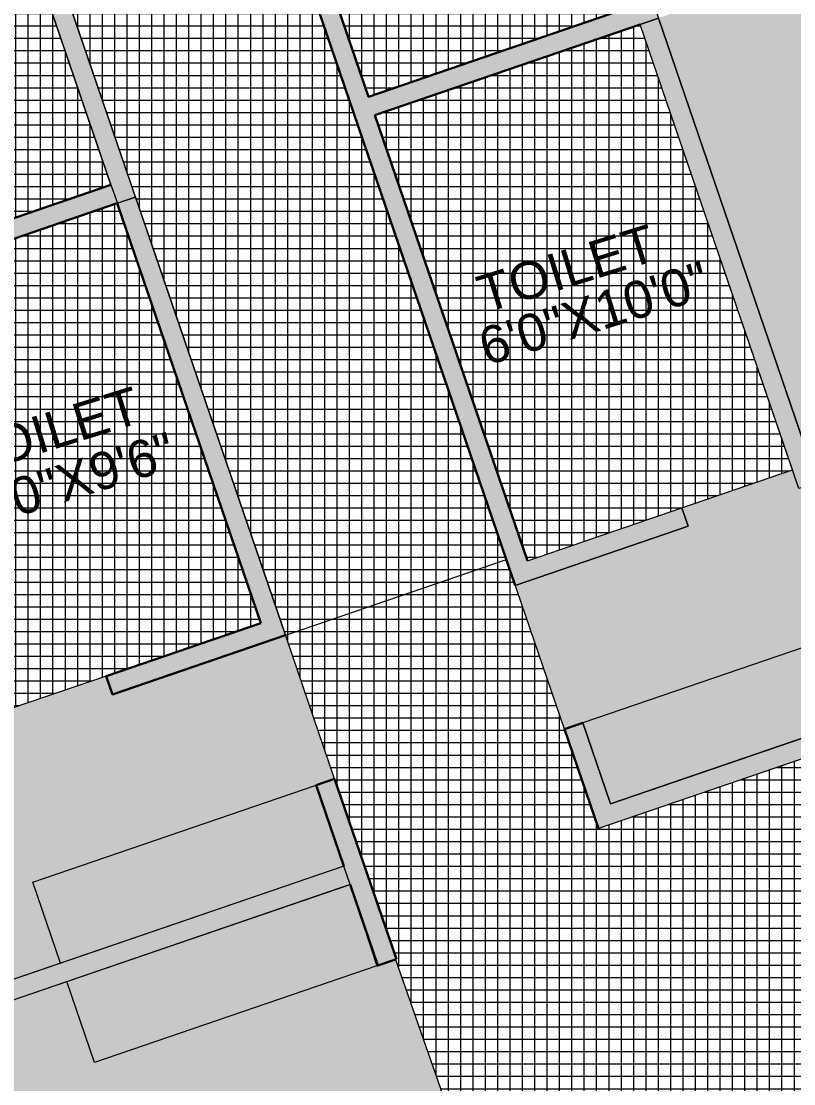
# Model space of a CAD drawing. Header units: inches. Extents: x -13956017 to 293115509, y -946740 to -305538.
# Drawn here: x 1214329.5 to 1214528, y -917549.4 to -917276.4 of the extents above; entities that cross this region are included whole.
import ezdxf

# ---------------------------------------------------------------- set-up
doc = ezdxf.new("R2010")
doc.units = ezdxf.units.IN
doc.header["$LTSCALE"] = 6
for name, color, linetype, lineweight in [('fixtures', 135, 'Continuous', 13), ('floor hatch', 135, 'Continuous', 13), ('W', 250, 'Continuous', 5), ('wall', 7, 'Continuous', 30)]:
    doc.layers.add(name, color=color, linetype=linetype, lineweight=lineweight)
doc.layers.add('WAL', color=7, linetype='Continuous')
doc.styles.add('ARI', font='arial.ttf')
pattern_1 = [(0, (225125.1520493354, -30674.72709723667), (0, 3.175), []), (90, (225125.1520493354, -30674.72709723667), (-3.175, 1.944126793646423e-16), [])]

msp = doc.modelspace()

# ---------------------------------------------------------------- hatches: boundary and pattern name
at = {"layer": 'fixtures', "ltscale": 5}
h = msp.add_hatch(dxfattribs=at)
h.set_pattern_fill('NET', color=254)
h.set_pattern_definition(pattern_1)
h.paths.add_polyline_path([(1214450.003356124, -917164.61828641), (1214381.880131272, -917187.9255006543), (1214418.783220492, -917295.7872733354), (1214486.906445344, -917272.4800590916)])
h = msp.add_hatch(dxfattribs=at)
h.set_pattern_fill('NET', color=254)
h.set_pattern_definition(pattern_1)
h.paths.add_polyline_path([(1214247.525993371, -917233.8925065206), (1214315.649218224, -917210.5852922787), (1214352.55230744, -917318.4470649607), (1214284.429082588, -917341.7542792029)])
h = msp.add_hatch(dxfattribs=at)
h.set_pattern_fill('NET', color=254)
h.set_pattern_definition(pattern_1)
h.paths.add_polyline_path([(1214459.570727477, -917415.0025721295), (1214527.69395233, -917391.6953578901), (1214488.524883905, -917277.2104939197), (1214420.401659102, -917300.51770814)])
h = msp.add_hatch(dxfattribs=at)
h.set_pattern_fill('NET', color=254)
h.set_pattern_definition(pattern_1)
h.paths.add_polyline_path([(1214322.95072835, -917454.3468313889), (1214391.073953202, -917431.0396171456), (1214354.170863985, -917323.177844464), (1214286.047639132, -917346.4850587068)])
at = {"layer": 'floor hatch', "ltscale": 5}
h = msp.add_hatch(dxfattribs=at)
h.set_pattern_fill('NET', color=9, angle=90)
h.set_pattern_definition([(90, (225125.1520493354, -30674.72709723667), (-3.175, 1.944126793646423e-16), []), (180, (225125.1520493354, -30674.72709723667), (-3.888253587292846e-16, -3.175), [])])
h.paths.add_polyline_path([(1214176.004636035, -916786.9808593004), (1214232.773990081, -916767.558180771), (1214477.823450904, -917483.7981976272), (1214890.509893051, -917342.604480787), (1215231.920748954, -916766.3716205674), (1215202.815683601, -916733.7601885498), (1215290.07976641, -916809.460602835), (1214793.561369639, -917647.4837968091), (1214665.08700094, -917602.5738737315), (1214549.910039703, -917641.9797315206), (1214543.759642764, -917624.0031140967), (1214521.051901147, -917631.7721855091), (1214527.202298086, -917649.7488029347), (1214477.056035346, -917666.9055023047)])
at = {"layer": 'W', "ltscale": 10}
h = msp.add_hatch(color=256, dxfattribs=at)
h.dxf.hatch_style = 1
h.paths.add_polyline_path([(1214469.083245564, -917458.2519883065), (1214473.814025068, -917456.633431762), (1214480.935673864, -917477.448861578), (1214583.120511127, -917442.4880402283), (1214584.739067671, -917447.2188197316), (1214477.823450887, -917483.7981976328)])
h.paths.add_polyline_path([(1214459.570727477, -917415.0025721295), (1214499.309275308, -917401.4066971564), (1214500.927831853, -917406.1374766601), (1214456.458504518, -917421.3519081776), (1214375.530677296, -917184.8129329925), (1214420.000004632, -917169.5985014746), (1214421.618561176, -917174.3292809783), (1214382.460354872, -917187.7266018713), (1214418.783102558, -917295.786928637), (1214486.906327412, -917272.4797143997), (1214448.384681651, -917159.8871622093), (1214453.115461157, -917158.2686056641), (1214493.255663459, -917275.5919373559), (1214420.401659103, -917300.5177081407)])
h.paths.add_polyline_path([(1214488.524883956, -917277.2104939023), (1214493.255663459, -917275.5919373559), (1214534.043288378, -917394.8075808492), (1214529.312508875, -917396.4261373935)])
h.paths.add_polyline_path([(1214722.615058395, -917346.6730033996), (1214727.345837899, -917345.0544468553), (1214743.693258997, -917392.8353198427), (1214607.446809289, -917439.4497483189), (1214605.828252745, -917434.7189688155), (1214737.343922949, -917389.7230968837)])
h.paths.add_polyline_path([(1214216.310754921, -917565.8720049552), (1214414.057338177, -917498.216341404), (1214420.925303431, -917519.1185647716), (1214425.909766476, -917517.4132146755), (1214410.050042553, -917471.0578018037), (1214405.317132837, -917472.6701320835), (1214412.438781632, -917493.4855619001), (1214214.692198377, -917561.1412254515)])
h.paths.add_polyline_path([(1214354.170746026, -917323.1774997693), (1214358.901525541, -917321.5589432209), (1214397.423171295, -917434.1514954101), (1214352.953843961, -917449.3659269265), (1214351.335287416, -917444.6351474228), (1214391.073835248, -917431.0392724505)])
h.paths.add_polyline_path([(1214281.31674168, -917348.1032705478), (1214286.047521184, -917346.4847140036), (1214324.569166938, -917459.0772661923), (1214319.838387434, -917460.6958227364)])
h.paths.add_polyline_path([(1214154.805606238, -917386.1023838136), (1214279.698185136, -917343.3724910442), (1214281.31674168, -917348.1032705478), (1214156.424162782, -917390.8331633178)])
h.paths.add_polyline_path([(1214275.910552451, -917224.1808225483), (1214315.649100283, -917210.5849475762), (1214352.552189494, -917318.4467202622), (1214284.42896464, -917341.7539345002), (1214245.907318885, -917229.1613823103), (1214241.176539382, -917230.7799388545), (1214281.31674168, -917348.1032705478), (1214354.170746038, -917323.1774997651), (1214358.872695912, -917321.4746788671), (1214318.761323243, -917204.2356115285), (1214274.291995907, -917219.4500430439)])
h.paths.add_polyline_path([(1214360.94972366, -917580.8576221309), (1214365.680503163, -917579.2390655867), (1214404.202030988, -917691.8312730866), (1214527.202298086, -917649.7488029357), (1214528.82085463, -917654.4795824384), (1214276.197229131, -917740.9105019043), (1214274.578672586, -917736.1797224007), (1214399.471251485, -917693.4498296309)])
h.paths.add_polyline_path([(1214395.683736731, -917574.2585058247), (1214435.422284562, -917560.6626308527), (1214472.325255842, -917668.5240588485), (1214477.056035345, -917666.9055023043), (1214438.534507521, -917554.3132948042), (1214394.065180186, -917569.5277263205)])
h.paths.add_polyline_path([(1214549.910039703, -917641.9797315222), (1214665.08700094, -917602.5738737315), (1214672.972666905, -917605.33757025), (1214672.012116377, -917610.299108549), (1214665.075192608, -917607.8679185706), (1214551.528596248, -917646.7105110257)])
h.paths.add_polyline_path([(1214615.569247034, -917707.6944581479), (1214620.478099621, -917708.6448087577), (1214585.968818492, -917886.8958375956), (1214581.059965906, -917885.9454869858)])
h.paths.add_polyline_path([(1214709.212206186, -917623.336657837), (1214710.172756714, -917618.3751195383), (1214754.385701889, -917633.7538649245), (1214753.40401097, -917638.8245998278), (1214734.966114515, -917632.362653498), (1214716.595395889, -917727.2530536572), (1214795.969791752, -917742.6198841226), (1214795.019441141, -917747.528736714), (1214715.645045279, -917732.1619062441), (1214701.498962531, -917805.2307654409), (1214780.873358394, -917820.59759591), (1214779.923007784, -917825.5064484981), (1214700.548611922, -917810.1396180282), (1214682.08611476, -917905.5040824956), (1214677.061224877, -917904.531267142), (1214677.408099727, -917903.3613850729), (1214695.643593824, -917809.1694611057), (1214633.884431174, -917797.2334767869), (1214634.834781784, -917792.3246242), (1214696.593944434, -917804.2606085188), (1214710.736192692, -917731.2115556347), (1214648.980864531, -917719.2557650048), (1214649.931215142, -917714.3469124159), (1214711.686543302, -917726.3027030474), (1214730.196872232, -917630.6911728202)])
h.paths.add_polyline_path([(1214825.422907272, -917748.3219877852), (1214830.331759858, -917749.2723383949), (1214795.822478729, -917927.5233672332), (1214790.913626143, -917926.5730166236)])
h.paths.add_polyline_path([(1214911.399427733, -917949.8989880147), (1214989.388006201, -917818.2699526119), (1214993.689661839, -917820.8186304716), (1214916.613107285, -917950.9083529229)])
h.paths.add_polyline_path([(1214914.842853741, -917725.2844573545), (1214917.391531598, -917720.9828017217), (1215147.099942377, -917857.0821992855), (1215144.55126452, -917861.3838549176)])
h.paths.add_polyline_path([(1214790.904808157, -917651.9675383035), (1214881.688103234, -917498.7435945541), (1214885.989758865, -917501.29227241), (1214797.805505012, -917650.1295572972), (1214896.743584561, -917708.7491480081), (1214894.194906704, -917713.0508036405)])
h.paths.add_polyline_path([(1214132.973098548, -917544.7098918586), (1214142.434657556, -917541.4727787707), (1214156.030532531, -917581.2113266009), (1214191.984456759, -917568.9102968643), (1214193.603013304, -917573.6410763678), (1214157.649089075, -917585.9421061045), (1214171.244905085, -917625.6804815908), (1214161.783346075, -917628.9175946808)])
h.paths.add_polyline_path([(1214096.143940391, -917406.1724849631), (1214132.09786462, -917393.8714552266), (1214133.716421164, -917398.6022347299), (1214097.762496936, -917410.9032644671), (1214111.35837191, -917450.6418122973), (1214101.8968129, -917453.8789253866), (1214073.086506411, -917369.6710502199), (1214082.54782519, -917366.4340193224)])
h.paths.add_polyline_path([(1214072.211272481, -917218.8326135883), (1214073.829829025, -917223.563393092), (1214037.875904796, -917235.8644228289), (1214051.471779771, -917275.6029706595), (1214042.010220763, -917278.8400837478), (1214013.199914272, -917194.6322085824), (1214022.66147328, -917191.3950954938), (1214036.257348252, -917231.1336433252)])
h.paths.add_polyline_path([(1214094.919014099, -917211.0635421755), (1214292.665597354, -917143.4078786243), (1214285.543948559, -917122.5924488078), (1214290.274728063, -917120.9738922635), (1214306.136582198, -917167.3355313985), (1214301.405802693, -917168.9540879438), (1214294.711599407, -917149.3880123486), (1214294.284153898, -917148.138658127), (1214096.537570643, -917215.7943216792)])
h.paths.add_polyline_path([(1214035.032421959, -917036.0247005378), (1214159.925000858, -916993.2948077684), (1214121.403355103, -916880.7022555798), (1214126.134134607, -916879.0836990357), (1214164.655780361, -916991.676251224), (1214232.779005215, -916968.369036986), (1214195.875916005, -916860.5072643011), (1214156.137368173, -916874.1031392735), (1214154.518811629, -916869.3723597699), (1214198.988138964, -916854.1579282538), (1214277.649987018, -917084.0738121343), (1214233.180659682, -917099.2882436506), (1214231.562103138, -917094.5574641475), (1214271.30065097, -917080.9615891749), (1214234.397561759, -916973.0998164895), (1214166.274336905, -916996.4070307277), (1214204.795982655, -917108.9995829185), (1214200.065203156, -917110.6181394607), (1214161.543557402, -916998.0255872718), (1214036.650978504, -917040.7554800417)])
h.paths.add_polyline_path([(1214358.896510415, -917120.7480870034), (1214461.081347686, -917085.7872656471), (1214462.70002216, -917090.5183898393), (1214360.51518489, -917125.4792111955), (1214367.636715754, -917146.2942963191), (1214362.90593625, -917147.9128528634), (1214347.044082114, -917101.551213729), (1214351.774861619, -917099.9326571838)])
h.paths.add_polyline_path([(1214337.531564028, -917058.3017975518), (1214377.270111859, -917044.7059225786), (1214378.888668404, -917049.4367020822), (1214334.419341069, -917064.6511335997), (1214255.75749301, -916834.73524972), (1214300.226820345, -916819.5208182024), (1214301.84537689, -916824.2515977066), (1214262.736207601, -916837.6321414091), (1214262.106829058, -916837.8474726793), (1214299.009918269, -916945.7092453653), (1214367.133143125, -916922.4020311262), (1214328.611497361, -916809.809478939), (1214333.342276871, -916808.1909223921), (1214371.863922629, -916920.7834745819), (1214401.194755548, -916910.7484240087), (1214402.813312092, -916915.4792035122), (1214373.482479173, -916925.5142540862), (1214412.004124936, -917038.106806269), (1214407.273345426, -917039.7253628155), (1214368.75169967, -916927.13281063), (1214300.628474815, -916950.4400248672)])
h.paths.add_polyline_path([(1214485.407763778, -917082.7493184266), (1214616.923433982, -917037.7534464952), (1214630.519191025, -917077.4916496377), (1214635.00399663, -917075.9572489209), (1214635.249970529, -917075.8730930933), (1214606.43966404, -916991.6652179266), (1214601.708884536, -916993.2837744708), (1214615.304759508, -917033.0223223027), (1214483.789089304, -917078.0181942348)])
h.paths.add_polyline_path([(1214545.294355917, -917257.7881600646), (1214676.809908191, -917212.7919434437), (1214691.538772745, -917255.842036928), (1214696.269552249, -917254.2234803835), (1214666.326256179, -917166.7040595652), (1214661.595476675, -917168.3226161096), (1214675.191351648, -917208.0611639406), (1214543.675681443, -917253.0570358725)])
h.paths.add_polyline_path([(1214423.902497166, -916902.9793525959), (1214555.418167369, -916857.9834806642), (1214541.822292397, -916818.2449328332), (1214546.553071901, -916816.6263762888), (1214575.363378389, -916900.8342514548), (1214570.632598885, -916902.452807999), (1214557.036723913, -916862.7142601678), (1214425.52117164, -916907.7104767883)])
h.paths.add_polyline_path([(1214365.634461571, -916732.671290462), (1214497.150131774, -916687.6754185302), (1214510.746006746, -916727.4139663618), (1214515.47678625, -916725.7954098171), (1214498.643798189, -916676.5953029785), (1214362.397348482, -916723.2097314545)])
h.paths.add_polyline_path([(1214243.132751964, -916797.8351695915), (1214247.863531466, -916796.2166130422), (1214240.741882672, -916775.4011832313), (1214342.926719953, -916740.4403618751), (1214339.689606864, -916730.9788028671), (1214232.773990081, -916767.558180771)])
h.paths.add_polyline_path([(1213976.764386364, -916865.7166384037), (1214174.51096962, -916798.0609748522), (1214181.632618413, -916818.8764046634), (1214186.363397917, -916817.2578481192), (1214176.004636035, -916786.9808593004), (1213973.527273275, -916856.2550793963)])
h.paths.add_polyline_path([(1213905.404048422, -916879.5622936343), (1213950.819531658, -916864.0241508082), (1213954.056644746, -916873.4857098163), (1213918.102720518, -916885.7867395531), (1213931.69859549, -916925.5252873836), (1213922.237036484, -916928.7624004718)])
h.paths.add_polyline_path([(1213953.313322133, -917019.5933669441), (1213962.774881138, -917016.3562538569), (1213976.370756111, -917056.094801688), (1214012.324680341, -917043.7937719502), (1214013.943236886, -917048.5245514542), (1213977.989312657, -917060.8255811912), (1213991.585187629, -917100.5641290224), (1213982.123628622, -917103.801242111)])
h.paths.add_polyline_path([(1213862.583421, -916606.1242428583), (1213872.044980007, -916602.8871297698), (1213960.281090665, -916860.7870377204), (1213950.819531658, -916864.0241508092)])
h.paths.add_polyline_path([(1213882.054049529, -916588.8936124372), (1213992.754289916, -916551.0193893008), (1213995.991403004, -916560.4809483079), (1213885.291162618, -916598.3551714445)])
h.paths.add_polyline_path([(1213804.77720088, -916585.4462619476), (1213814.238759888, -916582.2091488589), (1213823.392383682, -916608.9637135867), (1213859.346307911, -916596.6626838499), (1213862.583421, -916606.1242428572), (1213817.167937764, -916621.6623856826)])
at = {"layer": 'WAL', "lineweight": 9, "ltscale": 100, "true_color": 0x9c859f}
h = msp.add_hatch(color=252, dxfattribs=at)
h.dxf.hatch_style = 1
h.paths.add_polyline_path([(1214737.343922972, -917389.7230968631), (1214701.389998744, -917402.0241266026), (1214698.21857685, -917403.1091752087), (1214678.682257128, -917409.7931980243), (1214678.682257127, -917409.7931980169), (1214480.935673877, -917477.448861585), (1214473.814025082, -917456.6334317727), (1214469.083245578, -917458.2519883174), (1214456.458504528, -917421.3519081846), (1214500.927831862, -917406.1374766652), (1214499.309275317, -917401.4066971606), (1214527.693952339, -917391.6953578927), (1214529.312508883, -917396.4261373961), (1214531.677898635, -917395.616859124), (1214534.043288387, -917394.8075808515), (1214493.255741294, -917275.5919107299), (1214622.391999023, -917231.4101147078), (1214632.157137162, -917228.0691371312), (1214640.855983977, -917225.0929731753), (1214640.855983977, -917225.0929731744), (1214676.809880983, -917212.7919527529)])
h = msp.add_hatch(color=252, dxfattribs=at)
h.dxf.hatch_style = 1
h.paths.add_polyline_path([(1214191.984574724, -917568.9106415742), (1214188.099921076, -917557.556426047), (1214210.807662694, -917549.7873546345), (1214214.692316341, -917561.1415701598), (1214412.438899592, -917493.4859065955), (1214405.317250796, -917472.6704767832), (1214410.048030301, -917471.0519202383), (1214397.423289251, -917434.1518401053), (1214352.953961917, -917449.3662716256), (1214351.335405372, -917444.635492121), (1214322.95072835, -917454.3468313889), (1214324.569284895, -917459.0776108919), (1214322.203895143, -917459.8868891647), (1214319.838505391, -917460.696167437), (1214281.316859629, -917348.1036152513), (1214156.424280734, -917390.8335080299), (1214156.424162782, -917390.8331633176), (1214133.716421164, -917398.6022347303), (1214133.716539117, -917398.6025794445), (1214097.762614887, -917410.9036091847), (1214156.030650496, -917581.2116713136)])
h = msp.add_hatch(color=252, dxfattribs=at)
h.dxf.hatch_style = 1
h.paths.add_polyline_path([(1214157.649089075, -917585.9421061047), (1214193.603013304, -917573.6410763682), (1214195.868992466, -917580.2641676732), (1214218.576734083, -917572.4950962604), (1214216.310754921, -917565.8720049552), (1214414.057338176, -917498.2163414009), (1214420.925303431, -917519.1185647716), (1214425.909766476, -917517.4132146755), (1214438.534507521, -917554.3132948042), (1214394.065180186, -917569.5277263216), (1214395.68373673, -917574.2585058248), (1214367.299059708, -917583.9698450906), (1214365.680503163, -917579.2390655867), (1214360.94972366, -917580.8576221311), (1214399.471251485, -917693.4498296308), (1214274.578672586, -917736.1797224007), (1214268.428157718, -917718.2027602865), (1214245.7204161, -917725.9718316989), (1214251.870930969, -917743.9487938132), (1214215.89550401, -917756.1412696284)])

# ---------------------------------------------------------------- linework, layer by layer
at = {"layer": 'W', "lineweight": 30, "ltscale": 10}
for p, q in [((1214456.458504518, -917421.3519081776, 3969.120557741948), (1214375.530677297, -917184.8129329924, 3969.120557741948)), ((1214418.783102558, -917295.786928637, 3969.120557741948), (1214381.880013345, -917187.9251559516, 3969.120557741948)), ((1214486.906327412, -917272.4797143997, 3969.120557741948), (1214418.783102558, -917295.7869286377, 3969.120557741948)), ((1214488.524883956, -917277.2104939023, 3969.120557741948), (1214420.401659103, -917300.5177081407, 3969.120557741948)), ((1214459.570727477, -917415.0025721297, 3969.120557741948), (1214420.401659102, -917300.51770814, 3969.120557741948)), ((1214352.552189494, -917318.446720262, 3969.120557741948), (1214284.42896464, -917341.7539345002, 3969.120557741948)), ((1214354.170746038, -917323.1774997653, 3969.120557741948), (1214286.047521184, -917346.4847140035, 3969.120557741948)), ((1214391.073835248, -917431.0392724506, 7938.241115483896), (1214354.170746038, -917323.1774997653, 3969.120557741948)), ((1214391.073835248, -917431.0392724505, 3969.120557741948), (1214351.335287416, -917444.6351474227, 3969.120557741948)), ((1214397.423171296, -917434.1514954101, 3969.120557741948), (1214352.953843961, -917449.3659269265, 3969.120557741948)), ((1214352.953843961, -917449.3659269265, 3969.120557741948), (1214351.335287416, -917444.6351474228, 3969.120557741948)), ((1214469.083245564, -917458.2519883064, 3969.120557741948), (1214473.814025068, -917456.633431762, 3969.120557741948)), ((1214477.823450904, -917483.7981976272, 3969.120557741948), (1214469.083245564, -917458.2519883064, 3969.120557741948)), ((1214410.047912341, -917471.0515755392, 3969.120557741948), (1214405.317132838, -917472.6701320835, 3969.120557741948)), ((1214425.909766476, -917517.4132146755, 3969.120557741948), (1214410.047912341, -917471.051575539, 3969.120557741948)), ((1214412.438781632, -917493.4855618998, 3969.120557741948), (1214405.317132837, -917472.6701320835, 3969.120557741948)), ((1214421.178986971, -917519.0317712199, 3969.120557741948), (1214414.057338177, -917498.2163414035, 3969.120557741948)), ((1214425.656082934, -917517.5000082273, 3969.120557741947), (1214420.925303431, -917519.1185647716, 3969.120557741947))]:
    msp.add_line(p, q, dxfattribs=at)
at = {"layer": 'W', "ltscale": 10}
for p, q in [((1214397.423171296, -917434.1514954098, 7938.241115483896), (1214318.761323242, -917204.2356115279, 3969.120557741948)), ((1214352.552189494, -917318.4467202622, 3969.120557741948), (1214315.649100283, -917210.5849475759, 3969.120557741948)), ((1214534.043288378, -917394.8075808492, 3969.120557741948), (1214493.255663459, -917275.5919373559, 3969.120557741948)), ((1214529.312508875, -917396.4261373933, 3969.120557741948), (1214488.524883955, -917277.2104939003, 3969.120557741948)), ((1214469.083245564, -917458.2519883064, 3969.120557741948), (1214445.804350038, -917390.2115344807, 3969.120557741949)), ((1214737.343922949, -917389.7230968837, 3969.120557741948), (1214480.935673864, -917477.4488615792, 3969.120557741948)), ((1214743.693258997, -917392.8353198426, 3969.120557741948), (1214477.823450887, -917483.7981976328, 3969.120557741948)), ((1214499.309275308, -917401.4066971564, 3969.120557741948), (1214527.69395233, -917391.6953578899, 3969.120557741948)), ((1214459.570727477, -917415.0025721295, 3969.120557741948), (1214499.309275308, -917401.4066971564, 3969.120557741948)), ((1214500.927831853, -917406.1374766601, 3969.120557741948), (1214499.309275308, -917401.4066971564, 3969.120557741948)), ((1214456.458504518, -917421.3519081776, 3969.120557741948), (1214500.927831853, -917406.1374766601, 3969.120557741948)), ((1214410.047912341, -917471.051575539, 3969.120557741948), (1214395.157192134, -917427.5284041046, 7938.241115483896)), ((1214546.668029425, -917431.707660978, 3969.120557741948), (1214473.814025068, -917456.633431762, 3969.120557741948)), ((1214351.335287416, -917444.6351474227, 3969.120557741948), (1214322.950610394, -917454.3464866886, 3969.120557741948)), ((1214480.935673864, -917477.448861578, 3969.120557741948), (1214473.814025068, -917456.633431762, 3969.120557741948)), ((1214332.46312848, -917497.5959028655, 3969.120557741948), (1214405.317132837, -917472.6701320835, 3969.120557741948)), ((1214412.438781632, -917493.4855619, 3969.120557741948), (1214156.030532531, -917581.211326601, 3969.120557741948)), ((1214414.057338177, -917498.2163414033, 3969.120557741948), (1214157.649089075, -917585.9421061047, 3969.120557741948)), ((1214339.584777275, -917518.411332682, 3969.120557741948), (1214332.46312848, -917497.5959028655, 3969.120557741948)), ((1214425.656082934, -917517.5000082273, 3969.120557741947), (1214438.534507521, -917554.3132948042, 3969.120557741948)), ((1214421.178986971, -917519.0317712198, 3969.120557741948), (1214348.324982614, -917543.957542002, 3969.120557741948)), ((1214348.324982614, -917543.957542002, 3969.120557741948), (1214341.20333382, -917523.1421121858, 3969.120557741948))]:
    msp.add_line(p, q, dxfattribs=at)
at = {"layer": 'W', "color": 1, "ltscale": 10}
for p, q in [((1214352.552189494, -917318.446720262, 3969.120557741948), (1214354.254470317, -917323.1471788437, 3969.120557741948)), ((1214352.953843961, -917449.3659269265, 3969.120557741948), (1214454.192525356, -917414.7288168733, 3969.120557741948)), ((1214414.057338177, -917498.216341404, 3969.120557741948), (1214412.438781632, -917493.4855619001, 3969.120557741948))]:
    msp.add_line(p, q, dxfattribs=at)
at = {"layer": 'W', "ltscale": 10, "elevation": 3969.120557741948}
for points in [[(1214459.570727477, -917415.0025721295), (1214499.309275308, -917401.4066971564), (1214500.927831853, -917406.1374766601), (1214456.458504518, -917421.3519081776), (1214375.530677296, -917184.8129329925), (1214420.000004632, -917169.5985014746), (1214421.618561176, -917174.3292809783), (1214382.460354872, -917187.7266018713), (1214418.783102558, -917295.786928637), (1214486.906327412, -917272.4797143997), (1214448.384681651, -917159.8871622093), (1214453.115461157, -917158.2686056641), (1214493.255663459, -917275.5919373559), (1214420.401659103, -917300.5177081407)], [(1214275.910552451, -917224.1808225483), (1214315.649100283, -917210.5849475762), (1214352.552189494, -917318.4467202622), (1214284.42896464, -917341.7539345002), (1214245.907318885, -917229.1613823103), (1214241.176539382, -917230.7799388545), (1214281.31674168, -917348.1032705478), (1214354.170746038, -917323.1774997651), (1214358.872695912, -917321.4746788671), (1214318.761323243, -917204.2356115285), (1214274.291995907, -917219.4500430439)], [(1214488.524883956, -917277.2104939023), (1214493.255663459, -917275.5919373559), (1214534.043288378, -917394.8075808492), (1214529.312508875, -917396.4261373935)], [(1214354.170746026, -917323.1774997693), (1214358.901525541, -917321.5589432209), (1214397.423171295, -917434.1514954101), (1214352.953843961, -917449.3659269265), (1214351.335287416, -917444.6351474228), (1214391.073835248, -917431.0392724505)], [(1214469.083245564, -917458.2519883065), (1214473.814025068, -917456.633431762), (1214480.935673864, -917477.448861578), (1214583.120511127, -917442.4880402283), (1214584.739067671, -917447.2188197316), (1214477.823450887, -917483.7981976328)], [(1214216.310754921, -917565.8720049552), (1214414.057338177, -917498.216341404), (1214420.925303431, -917519.1185647716), (1214425.909766476, -917517.4132146755), (1214410.050042553, -917471.0578018037), (1214405.317132837, -917472.6701320835), (1214412.438781632, -917493.4855619001), (1214214.692198377, -917561.1412254515)]]:
    msp.add_lwpolyline(points, close=True, dxfattribs=at)
at = {"layer": 'W', "color": 1, "ltscale": 10, "elevation": 3969.120557741948}
msp.add_lwpolyline([(1214459.570727477, -917415.0025721295), (1214527.69395233, -917391.6953578901), (1214488.524883905, -917277.2104939197), (1214420.401659102, -917300.51770814)], close=True, dxfattribs=at)

# ---------------------------------------------------------------- texts
at = {"layer": 'WAL', "style": 'ARI'}
for s, p in [('6\'0"X10\'0"', (1214449.034909287, -917364.953750446)), ('6\'0"X9\'6"', (1214318.991633578, -917406.6510217711))]:
    msp.add_text(s, height=9.600000000000001, rotation=17.173051581138, dxfattribs=at).set_placement(p)
at = {"layer": 'wall', "lineweight": 25, "style": 'ARI'}
for p in [(1214448.643887746, -917351.4473624878), (1214316.09354698, -917393.1446338125)]:
    msp.add_text('TOILET', height=9.600000000000001, rotation=17.173051581138, dxfattribs=at).set_placement(p)

doc.saveas('drawing.dxf')
